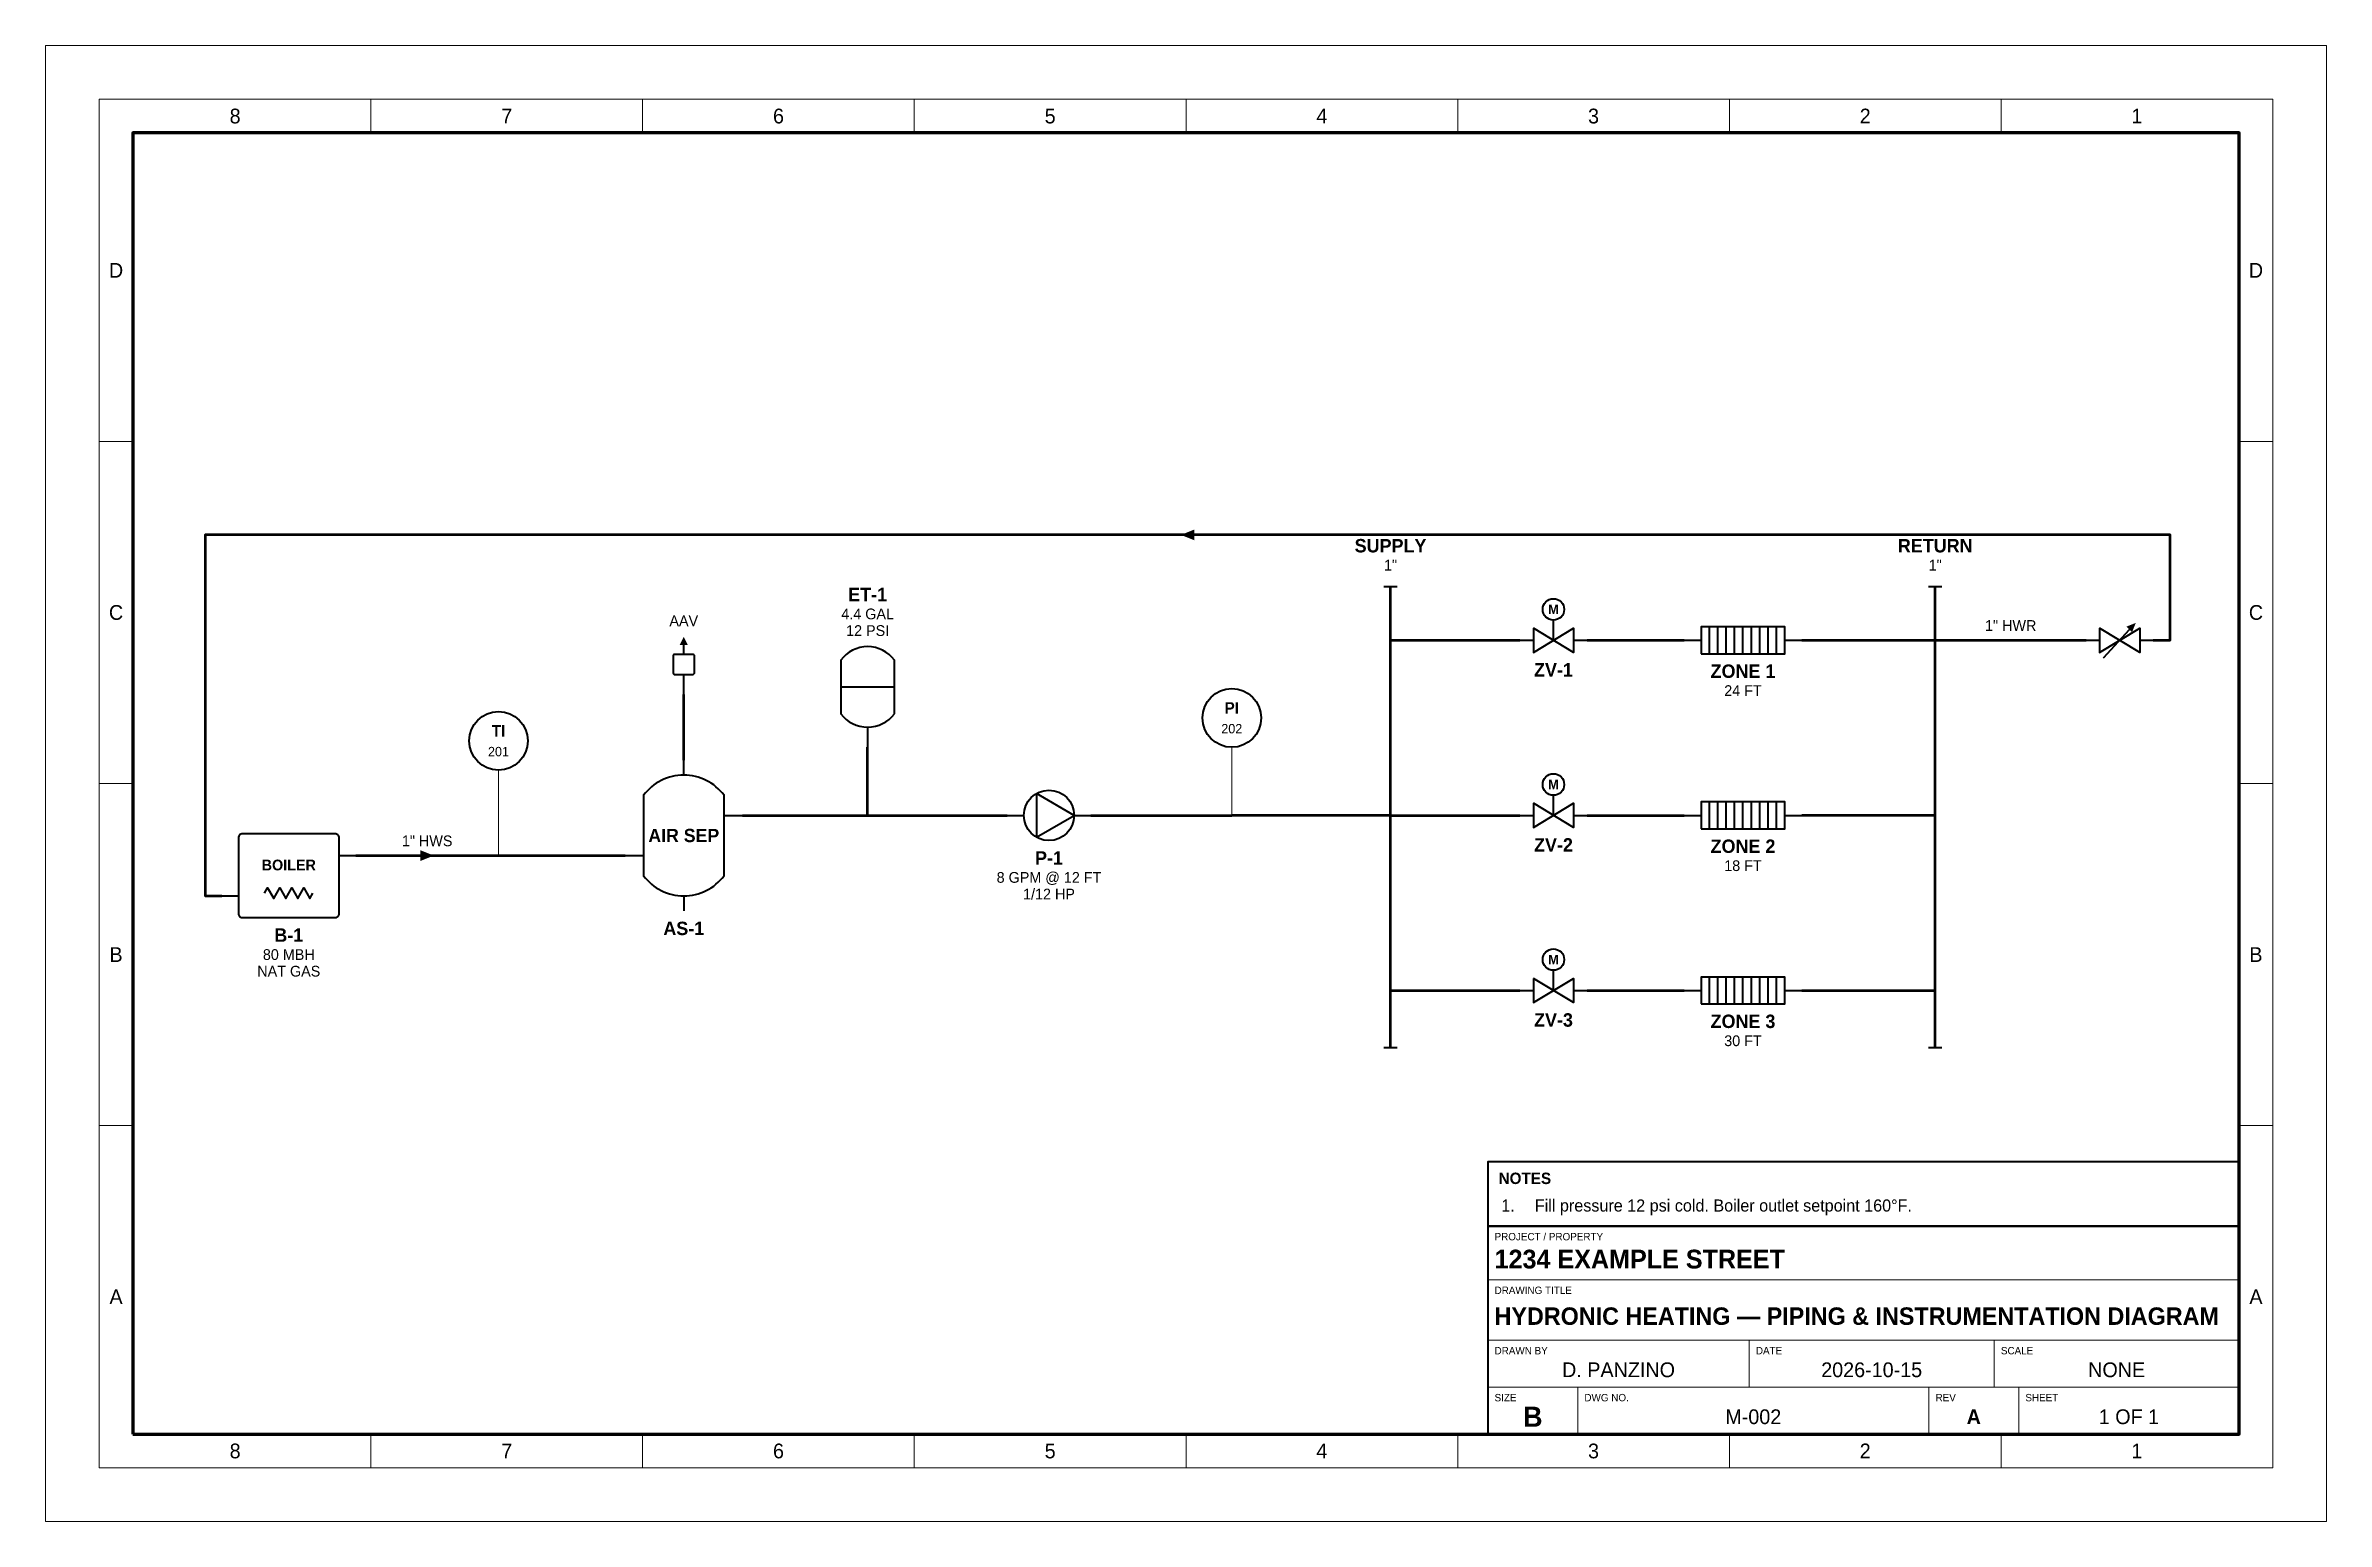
# Paper-space layout 'ANSI B' of a CAD drawing. Header units: inches. Extents: x 0 to 17, y 0 to 11.
# The model-space entities are those that its viewports show. They can reach past a viewport. Long polylines and large blocks are cut down to what shows.
import ezdxf
from ezdxf.enums import TextEntityAlignment as Align

# ---------------------------------------------------------------- set-up
doc = ezdxf.new("R2010")
doc.units = ezdxf.units.IN
doc.header["$LTSCALE"] = 0.25
doc.header["$MEASUREMENT"] = 0
for name, color, linetype, lineweight in [('FRAME', 7, 'CONTINUOUS', 60), ('FRAME-THIN', 7, 'CONTINUOUS', 18), ('LABEL', 7, 'CONTINUOUS', 18), ('PIPE-MAJOR', 7, 'CONTINUOUS', 50), ('SIGNAL', 7, 'CONTINUOUS', 18), ('SYMBOL', 7, 'CONTINUOUS', 35), ('SYMBOL-FILL', 7, 'CONTINUOUS', 0), ('TEXT', 7, 'CONTINUOUS', 25), ('TEXT-MINOR', 8, 'CONTINUOUS', 18), ('TITLE', 7, 'CONTINUOUS', 35), ('TITLE-GRID', 7, 'CONTINUOUS', 18)]:
    doc.layers.add(name, color=color, linetype=linetype, lineweight=lineweight)
doc.styles.add('DD-BOLD', font='B612-Bold.ttf')
doc.styles.add('DD-STD', font='B612-Regular.ttf')

msp = doc.modelspace()

# ---------------------------------------------------------------- hatches: boundary and pattern name
at = {"layer": 'SYMBOL-FILL'}
h = msp.add_hatch(color=7, dxfattribs=at)
h.dxf.hatch_style = 1
h.paths.add_polyline_path([(8.4615, 7.353), (8.5615, 7.313), (8.5615, 7.393)])
h = msp.add_hatch(color=7, dxfattribs=at)
h.dxf.hatch_style = 1
h.paths.add_polyline_path([(15.5796, 6.6975), (15.5089, 6.66922), (15.55132, 6.6268)])
h = msp.add_hatch(color=7, dxfattribs=at)
h.dxf.hatch_style = 1
h.paths.add_polyline_path([(4.7566, 6.5925), (4.7266, 6.5325), (4.7866, 6.5325)])
h = msp.add_hatch(color=7, dxfattribs=at)
h.dxf.hatch_style = 1
h.paths.add_polyline_path([(2.89395, 4.9625), (2.79395, 5.0025), (2.79395, 4.9225)])

# ---------------------------------------------------------------- linework, layer by layer
at = {"layer": 'FRAME'}
msp.add_lwpolyline([(0.65, 0.65), (16.35, 0.65), (16.35, 10.35), (0.65, 10.35)], close=True, dxfattribs=at)
at = {"layer": 'FRAME-THIN'}
for p, q in [((2.425, 10.35), (2.425, 10.6)), ((4.45, 10.35), (4.45, 10.6)), ((6.475, 10.35), (6.475, 10.6)), ((8.5, 10.35), (8.5, 10.6)), ((10.525, 10.35), (10.525, 10.6)), ((12.55, 10.35), (12.55, 10.6)), ((14.575, 10.35), (14.575, 10.6)), ((0.4, 8.05), (0.65, 8.05)), ((16.35, 8.05), (16.6, 8.05)), ((0.4, 5.5), (0.65, 5.5)), ((16.35, 5.5), (16.6, 5.5)), ((0.4, 2.95), (0.65, 2.95)), ((16.35, 2.95), (16.6, 2.95)), ((2.425, 0.4), (2.425, 0.65)), ((4.45, 0.4), (4.45, 0.65)), ((6.475, 0.4), (6.475, 0.65)), ((8.5, 0.4), (8.5, 0.65)), ((10.525, 0.4), (10.525, 0.65)), ((12.55, 0.4), (12.55, 0.65)), ((14.575, 0.4), (14.575, 0.65))]:
    msp.add_line(p, q, dxfattribs=at)
msp.add_lwpolyline([(0.4, 0.4), (16.6, 0.4), (16.6, 10.6), (0.4, 10.6)], close=True, dxfattribs=at)
at = {"layer": 'PIPE-MAJOR'}
for p, q in [((10.0246, 3.5325), (10.0246, 6.9675)), ((14.0843, 3.5325), (14.0843, 6.9675))]:
    msp.add_line(p, q, dxfattribs=at)
for points in [[(15.7096, 6.5675), (15.835, 6.5675), (15.835, 7.353), (1.188, 7.353), (1.188, 4.6625), (1.3125, 4.6625)], [(10.0246, 6.5675), (10.989, 6.5675)], [(11.489, 6.5675), (12.214, 6.5675)], [(13.089, 6.568), (14.0843, 6.568)], [(14.0843, 6.5675), (15.2096, 6.5675)], [(4.7566, 5.675), (4.7566, 6.1625)], [(6.1271, 5.2625), (6.1271, 5.77)], [(5.1941, 5.2625), (6.1271, 5.2625)], [(6.1271, 5.2625), (7.1663, 5.2625)], [(7.7913, 5.2625), (8.8413, 5.2625)], [(8.8413, 5.263), (10.0246, 5.263)], [(10.0246, 5.2625), (10.989, 5.2625)], [(11.489, 5.2625), (12.214, 5.2625)], [(13.089, 5.263), (14.0843, 5.263)], [(2.3125, 4.9625), (3.3754, 4.9625)], [(3.3754, 4.9625), (4.3191, 4.9625)], [(10.0246, 3.9575), (10.989, 3.9575)], [(11.489, 3.9575), (12.214, 3.9575)], [(13.089, 3.958), (14.0843, 3.958)]]:
    msp.add_lwpolyline(points, dxfattribs=at)
at = {"layer": 'SIGNAL'}
for points in [[(8.8413, 5.2625), (8.8413, 5.76995)], [(3.3754, 4.9625), (3.3754, 5.59905)]]:
    msp.add_lwpolyline(points, dxfattribs=at)
at = {"layer": 'SYMBOL'}
for p, q in [((9.9746, 6.9675), (10.0746, 6.9675)), ((14.0343, 6.9675), (14.1343, 6.9675)), ((11.239, 6.5675), (11.239, 6.7175)), ((12.4015, 6.4675), (12.4015, 6.6675)), ((12.464, 6.4675), (12.464, 6.6675)), ((12.5265, 6.4675), (12.5265, 6.6675)), ((12.589, 6.4675), (12.589, 6.6675)), ((12.6515, 6.4675), (12.6515, 6.6675)), ((12.714, 6.4675), (12.714, 6.6675)), ((12.7765, 6.4675), (12.7765, 6.6675)), ((12.839, 6.4675), (12.839, 6.6675)), ((12.9015, 6.4675), (12.9015, 6.6675)), ((15.3396, 6.4375), (15.5596, 6.6775)), ((4.7566, 6.4625), (4.7566, 6.5425)), ((10.989, 6.5675), (11.089, 6.5675)), ((11.389, 6.5675), (11.489, 6.5675)), ((12.214, 6.5675), (12.339, 6.5675)), ((12.964, 6.5675), (13.089, 6.5675)), ((15.2096, 6.5675), (15.3096, 6.5675)), ((15.6096, 6.5675), (15.7096, 6.5675)), ((4.7566, 6.1625), (4.7566, 6.3125)), ((5.9271, 6.22), (6.3271, 6.22)), ((6.1271, 5.92), (6.1271, 5.77)), ((4.7566, 5.5625), (4.7566, 5.675)), ((11.239, 5.2625), (11.239, 5.4125)), ((12.4015, 5.1625), (12.4015, 5.3625)), ((12.464, 5.1625), (12.464, 5.3625)), ((12.5265, 5.1625), (12.5265, 5.3625)), ((12.589, 5.1625), (12.589, 5.3625)), ((12.6515, 5.1625), (12.6515, 5.3625)), ((12.714, 5.1625), (12.714, 5.3625)), ((12.7765, 5.1625), (12.7765, 5.3625)), ((12.839, 5.1625), (12.839, 5.3625)), ((12.9015, 5.1625), (12.9015, 5.3625)), ((5.0566, 5.2625), (5.1941, 5.2625)), ((7.1663, 5.2625), (7.2913, 5.2625)), ((7.6663, 5.2625), (7.7913, 5.2625)), ((10.989, 5.2625), (11.089, 5.2625)), ((11.389, 5.2625), (11.489, 5.2625)), ((12.214, 5.2625), (12.339, 5.2625)), ((12.964, 5.2625), (13.089, 5.2625)), ((2.1875, 4.9625), (2.3125, 4.9625)), ((4.3191, 4.9625), (4.4566, 4.9625)), ((1.3125, 4.6625), (1.4375, 4.6625)), ((4.7566, 4.6625), (4.7566, 4.55)), ((11.239, 3.9575), (11.239, 4.1075)), ((10.989, 3.9575), (11.089, 3.9575)), ((11.389, 3.9575), (11.489, 3.9575)), ((12.214, 3.9575), (12.339, 3.9575)), ((12.4015, 3.8575), (12.4015, 4.0575)), ((12.464, 3.8575), (12.464, 4.0575)), ((12.5265, 3.8575), (12.5265, 4.0575)), ((12.589, 3.8575), (12.589, 4.0575)), ((12.6515, 3.8575), (12.6515, 4.0575)), ((12.714, 3.8575), (12.714, 4.0575)), ((12.7765, 3.8575), (12.7765, 4.0575)), ((12.839, 3.8575), (12.839, 4.0575)), ((12.9015, 3.8575), (12.9015, 4.0575)), ((12.964, 3.9575), (13.089, 3.9575)), ((9.9746, 3.5325), (10.0746, 3.5325)), ((14.0343, 3.5325), (14.1343, 3.5325))]:
    msp.add_line(p, q, dxfattribs=at)
for points in [[(11.089, 6.6575), (11.089, 6.4775), (11.389, 6.6575), (11.389, 6.4775)], [(12.339, 6.4675), (12.964, 6.4675), (12.964, 6.6675), (12.339, 6.6675)], [(15.3096, 6.6575), (15.3096, 6.4775), (15.6096, 6.6575), (15.6096, 6.4775)], [(7.3848, 5.4245), (7.3848, 5.1005), (7.6663, 5.2625)], [(11.089, 5.3525), (11.089, 5.1725), (11.389, 5.3525), (11.389, 5.1725)], [(12.339, 5.1625), (12.964, 5.1625), (12.964, 5.3625), (12.339, 5.3625)], [(11.089, 4.0475), (11.089, 3.8675), (11.389, 4.0475), (11.389, 3.8675)], [(12.339, 3.8575), (12.964, 3.8575), (12.964, 4.0575), (12.339, 4.0575)]]:
    msp.add_lwpolyline(points, close=True, dxfattribs=at)
for points in [[(4.6916, 6.3125), (4.8216, 6.3125, 0.414214), (4.8366, 6.3275), (4.8366, 6.4475, 0.414214), (4.8216, 6.4625), (4.6916, 6.4625, 0.414214), (4.6766, 6.4475), (4.6766, 6.3275, 0.414214)], [(6.3271, 6.02), (6.3271, 6.42, 0.5), (5.9271, 6.42), (5.9271, 6.02, 0.5)], [(5.0566, 4.8125), (5.0566, 5.4125, 0.5), (4.4566, 5.4125), (4.4566, 4.8125, 0.5)], [(1.4675, 4.5), (2.1575, 4.5, 0.414214), (2.1875, 4.53), (2.1875, 5.095, 0.414214), (2.1575, 5.125), (1.4675, 5.125, 0.414214), (1.4375, 5.095), (1.4375, 4.53, 0.414214)]]:
    msp.add_lwpolyline(points, format="xyb", close=True, dxfattribs=at)
msp.add_lwpolyline([(1.6325, 4.6825), (1.655, 4.7225), (1.7, 4.6425), (1.745, 4.7225), (1.79, 4.6425), (1.835, 4.7225), (1.88, 4.6425), (1.925, 4.7225), (1.97, 4.6425), (1.9925, 4.6825)], dxfattribs=at)
for centre, radius in [((11.239, 6.7975), 0.08), ((8.8413, 5.9887), 0.21875), ((3.3754, 5.8178), 0.21875), ((7.4788, 5.2625), 0.1875), ((11.239, 5.4925), 0.08), ((11.239, 4.1875), 0.08)]:
    msp.add_circle(centre, radius, dxfattribs=at)
at = {"layer": 'TITLE'}
for points in [[(10.75, 2.2), (16.35, 2.2), (16.35, 2.6795), (10.75, 2.6795)], [(10.75, 0.65), (16.35, 0.65), (16.35, 2.2), (10.75, 2.2)]]:
    msp.add_lwpolyline(points, close=True, dxfattribs=at)
at = {"layer": 'TITLE-GRID'}
for p, q in [((10.75, 1.8), (16.35, 1.8)), ((10.75, 1.35), (16.35, 1.35)), ((12.697826, 1), (12.697826, 1.35)), ((14.523913, 1), (14.523913, 1.35)), ((10.75, 1), (16.35, 1)), ((11.419565, 0.65), (11.419565, 1)), ((14.036957, 0.65), (14.036957, 1)), ((14.706522, 0.65), (14.706522, 1))]:
    msp.add_line(p, q, dxfattribs=at)

# ---------------------------------------------------------------- texts
at = {"layer": 'LABEL', "style": 'DD-STD'}
for s, p in [('1" HWR', (14.64695, 6.7175)), ('1" HWS', (2.84395, 5.1125))]:
    msp.add_text(s, height=0.08, dxfattribs=at).set_placement(p, align=Align.TOP_CENTER)
at = {"layer": 'TEXT'}
for s, height, style, p in [('8', 0.11, 'DD-STD', (1.4125, 10.475)), ('7', 0.11, 'DD-STD', (3.4375, 10.475)), ('6', 0.11, 'DD-STD', (5.4625, 10.475)), ('5', 0.11, 'DD-STD', (7.4875, 10.475)), ('4', 0.11, 'DD-STD', (9.5125, 10.475)), ('3', 0.11, 'DD-STD', (11.5375, 10.475)), ('2', 0.11, 'DD-STD', (13.5625, 10.475)), ('1', 0.11, 'DD-STD', (15.5875, 10.475)), ('D', 0.11, 'DD-STD', (0.525, 9.325)), ('D', 0.11, 'DD-STD', (16.475, 9.325)), ('C', 0.11, 'DD-STD', (0.525, 6.775)), ('M', 0.07, 'DD-BOLD', (11.239, 6.7975)), ('C', 0.11, 'DD-STD', (16.475, 6.775)), ('PI', 0.085, 'DD-BOLD', (8.8413, 6.0637)), ('TI', 0.085, 'DD-BOLD', (3.3754, 5.8928)), ('202', 0.07, 'DD-STD', (8.8413, 5.9087)), ('201', 0.07, 'DD-STD', (3.3754, 5.7378)), ('M', 0.07, 'DD-BOLD', (11.239, 5.4925)), ('AIR SEP', 0.098753, 'DD-BOLD', (4.7566, 5.1125)), ('BOILER', 0.08, 'DD-BOLD', (1.8125, 4.8925)), ('B', 0.11, 'DD-STD', (0.525, 4.225)), ('B', 0.11, 'DD-STD', (16.475, 4.225)), ('M', 0.07, 'DD-BOLD', (11.239, 4.1875)), ('A', 0.11, 'DD-STD', (0.525, 1.675)), ('A', 0.11, 'DD-STD', (16.475, 1.675)), ('D. PANZINO', 0.11, 'DD-STD', (11.723913, 1.13)), ('2026-10-15', 0.11, 'DD-STD', (13.61087, 1.13)), ('NONE', 0.11, 'DD-STD', (15.436957, 1.13)), ('B', 0.15, 'DD-BOLD', (11.084783, 0.78)), ('M-002', 0.11, 'DD-STD', (12.728261, 0.78)), ('A', 0.11, 'DD-BOLD', (14.371739, 0.78)), ('1 OF 1', 0.11, 'DD-STD', (15.528261, 0.78)), ('8', 0.11, 'DD-STD', (1.4125, 0.525)), ('7', 0.11, 'DD-STD', (3.4375, 0.525)), ('6', 0.11, 'DD-STD', (5.4625, 0.525)), ('5', 0.11, 'DD-STD', (7.4875, 0.525)), ('4', 0.11, 'DD-STD', (9.5125, 0.525)), ('3', 0.11, 'DD-STD', (11.5375, 0.525)), ('2', 0.11, 'DD-STD', (13.5625, 0.525)), ('1', 0.11, 'DD-STD', (15.5875, 0.525))]:
    msp.add_text(s, height=height, dxfattribs=dict(at, style=style)).set_placement(p, align=Align.MIDDLE_CENTER)
for s, height, style, p in [('SUPPLY', 0.1, 'DD-BOLD', (10.0246, 7.3225)), ('RETURN', 0.1, 'DD-BOLD', (14.0843, 7.3225)), ('1"', 0.08, 'DD-STD', (10.0246, 7.1675)), ('1"', 0.08, 'DD-STD', (14.0843, 7.1675)), ('4.4 GAL', 0.08, 'DD-STD', (6.1271, 6.804)), ('ET-1', 0.1, 'DD-BOLD', (6.1271, 6.959)), ('AAV', 0.08, 'DD-STD', (4.7566, 6.7525)), ('12 PSI', 0.08, 'DD-STD', (6.1271, 6.68)), ('ZV-1', 0.1, 'DD-BOLD', (11.239, 6.3975)), ('ZONE 1', 0.1, 'DD-BOLD', (12.6515, 6.3875)), ('24 FT', 0.08, 'DD-STD', (12.6515, 6.2325)), ('P-1', 0.1, 'DD-BOLD', (7.4788, 4.995)), ('ZV-2', 0.1, 'DD-BOLD', (11.239, 5.0925)), ('ZONE 2', 0.1, 'DD-BOLD', (12.6515, 5.0825)), ('8 GPM @ 12 FT', 0.08, 'DD-STD', (7.4788, 4.84)), ('18 FT', 0.08, 'DD-STD', (12.6515, 4.9275)), ('1/12 HP', 0.08, 'DD-STD', (7.4788, 4.716)), ('AS-1', 0.1, 'DD-BOLD', (4.7566, 4.47)), ('80 MBH', 0.08, 'DD-STD', (1.8125, 4.265)), ('B-1', 0.1, 'DD-BOLD', (1.8125, 4.42)), ('NAT GAS', 0.08, 'DD-STD', (1.8125, 4.141)), ('ZV-3', 0.1, 'DD-BOLD', (11.239, 3.7875)), ('ZONE 3', 0.1, 'DD-BOLD', (12.6515, 3.7775)), ('30 FT', 0.08, 'DD-STD', (12.6515, 3.6225))]:
    msp.add_text(s, height=height, dxfattribs=dict(at, style=style)).set_placement(p, align=Align.TOP_CENTER)
at = {"layer": 'TEXT', "style": 'DD-BOLD'}
msp.add_text('NOTES', height=0.085, dxfattribs=at).set_placement((10.83, 2.5995), align=Align.TOP_LEFT)
at = {"layer": 'TEXT'}
for s, height, style, p in [('1.', 0.09, 'DD-STD', (10.85, 2.3545)), ('Fill pressure 12 psi cold. Boiler outlet setpoint 160°F.', 0.09, 'DD-STD', (11.1, 2.3545)), ('1234 EXAMPLE STREET', 0.14, 'DD-BOLD', (10.8, 1.955)), ('HYDRONIC HEATING — PIPING & INSTRUMENTATION DIAGRAM', 0.13, 'DD-BOLD', (10.8, 1.53))]:
    msp.add_text(s, height=height, dxfattribs=dict(at, style=style)).set_placement(p, align=Align.MIDDLE_LEFT)
at = {"layer": 'TEXT-MINOR', "style": 'DD-STD'}
for s, p in [('PROJECT / PROPERTY', (10.8, 2.15)), ('DRAWING TITLE', (10.8, 1.75)), ('DRAWN BY', (10.8, 1.3)), ('DATE', (12.747826, 1.3)), ('SCALE', (14.573913, 1.3)), ('SIZE', (10.8, 0.95)), ('DWG NO.', (11.469565, 0.95)), ('REV', (14.086957, 0.95)), ('SHEET', (14.756522, 0.95))]:
    msp.add_text(s, height=0.055, dxfattribs=at).set_placement(p, align=Align.TOP_LEFT)

psp = doc.layouts.new('ANSI B')

# ---------------------------------------------------------------- viewports
at = {"layer": 'VIEWPORTS'}
psp.add_viewport(center=(8.5, 5.5), size=(17, 11), view_center_point=(8.5, 5.5), view_height=11, dxfattribs=at)

doc.saveas('drawing.dxf')
